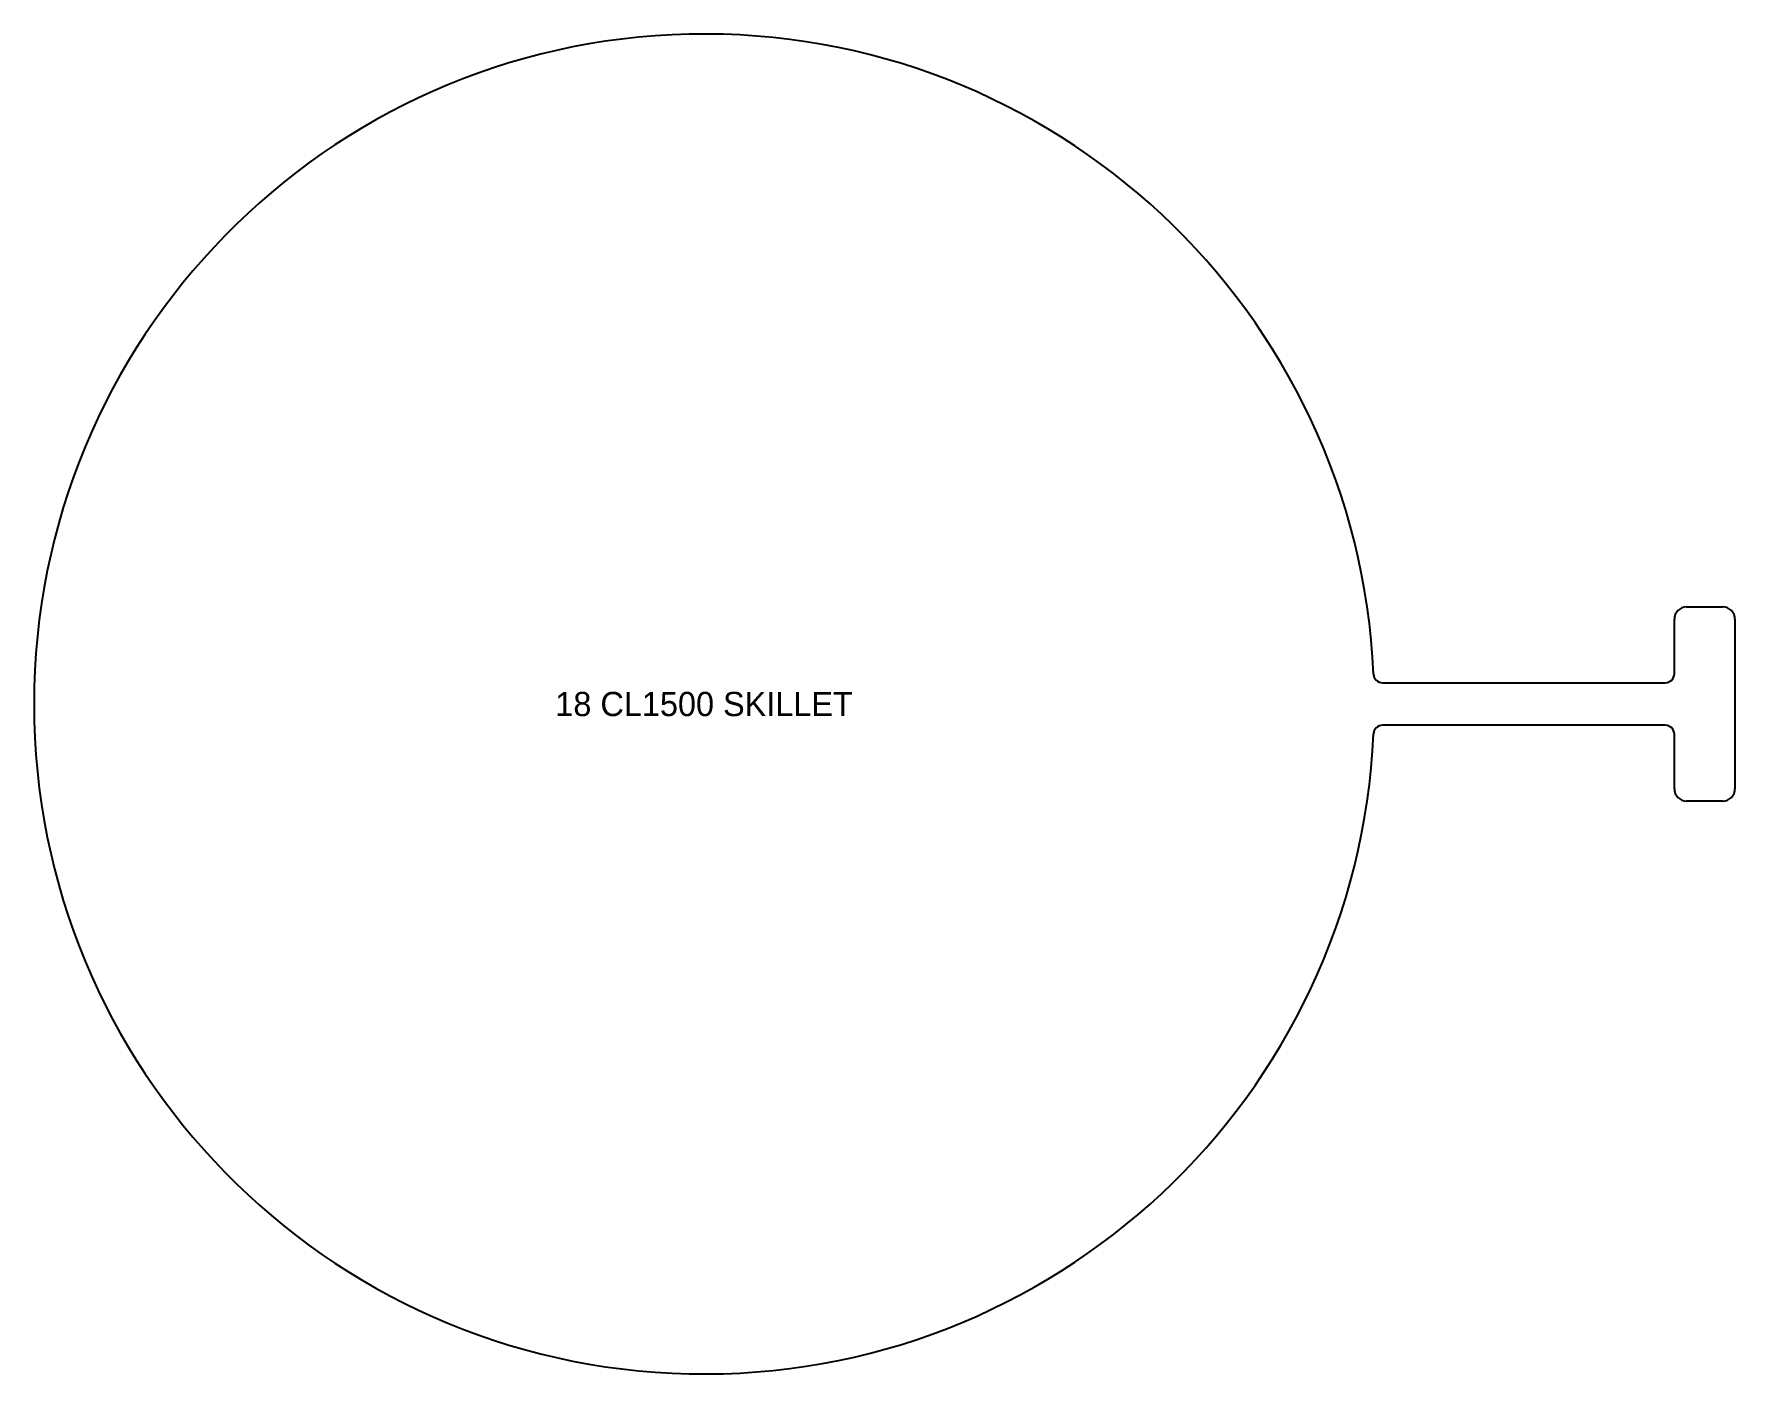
# Model space of a CAD drawing. Header units: inches. Extents: x -13.8 to 21.2, y -13.8 to 13.8.
import ezdxf
from ezdxf.enums import TextEntityAlignment as Align

# ---------------------------------------------------------------- set-up
doc = ezdxf.new("R2010")
doc.units = ezdxf.units.IN
doc.header["$MEASUREMENT"] = 0
doc.layers.add('CUT', color=7, linetype='CONTINUOUS')
doc.layers.add('ETCH', color=1, linetype='CONTINUOUS')

msp = doc.modelspace()

# ---------------------------------------------------------------- linework, layer by layer
at = {"layer": 'CUT'}
for p, q in [((20.25, 2), (21, 2)), ((20, 0.625), (20, 1.75)), ((21.25, 1.75), (21.25, -1.75)), ((13.986042, 0.4375), (19.8125, 0.4375)), ((19.8125, -0.4375), (13.986042, -0.4375)), ((20, -1.75), (20, -0.625)), ((21, -2), (20.25, -2))]:
    msp.add_line(p, q, dxfattribs=at)
for centre, radius, start, end in [((0, 0), 13.8125, 2.558698, 357.441302), ((20.25, 1.75), 0.25, 90, 180), ((21, 1.75), 0.25, 0, 90), ((13.986042, 0.625), 0.1875, 182.558698, 270), ((19.8125, 0.625), 0.1875, 270, 0), ((13.986042, -0.625), 0.1875, 90, 177.441302), ((19.8125, -0.625), 0.1875, 0, 90), ((20.25, -1.75), 0.25, 180, 270), ((21, -1.75), 0.25, 270, 0)]:
    msp.add_arc(centre, radius, start, end, dxfattribs=at)

# ---------------------------------------------------------------- texts
at = {"layer": 'ETCH'}
msp.add_text('18 CL1500 SKILLET', height=0.5, dxfattribs=at).set_placement((0, 0), align=Align.MIDDLE_CENTER)

doc.saveas('drawing.dxf')
